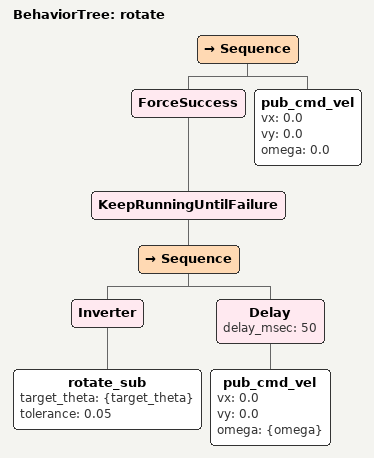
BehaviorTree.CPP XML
<?xml version="1.0" encoding="UTF-8"?>
<root BTCPP_format="4">
  <include path="../common/bt_node_models.xml"/>
  <BehaviorTree ID="rotate">
    <Sequence>
      <ForceSuccess>
        <KeepRunningUntilFailure>
          <Sequence>
            <Inverter>
              <rotate_sub target_theta="{target_theta}"
                          tolerance="0.05"/>
            </Inverter>
            <Delay delay_msec="50">
              <pub_cmd_vel vx="0.0" vy="0.0" omega="{omega}"/>
            </Delay>
          </Sequence>
        </KeepRunningUntilFailure>
      </ForceSuccess>
      <pub_cmd_vel vx="0.0" vy="0.0" omega="0.0"/>
    </Sequence>
  </BehaviorTree>
</root>
